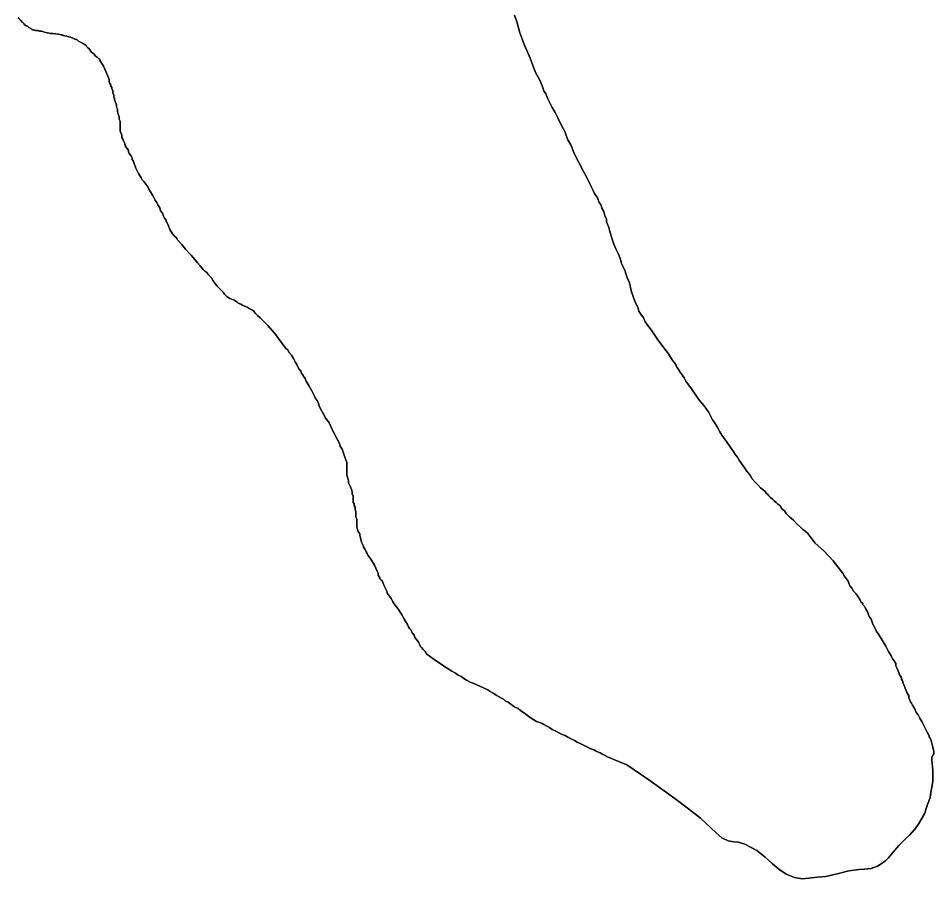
# Model space of a CAD drawing. Header units: inches. Extents: x 11258954 to 11313122, y 3645444 to 3695200.
# Drawn here: x 11285354 to 11286347, y 3675868 to 3676802 of the extents above; entities that cross this region are included whole.
import ezdxf

# ---------------------------------------------------------------- set-up
doc = ezdxf.new("R2010")
doc.units = ezdxf.units.IN
doc.header["$MEASUREMENT"] = 0
doc.layers.add('SchoolBoardDistrict', color=253, linetype='Continuous')

msp = doc.modelspace()

# ---------------------------------------------------------------- linework, layer by layer
at = {"layer": 'SchoolBoardDistrict'}
for points in [[(11285892, 3676805), (11285895, 3676796.75), (11285898, 3676785.75), (11285903, 3676772.5), (11285909, 3676758.5), (11285915, 3676742.75), (11285919, 3676735), (11285922, 3676728.25), (11285924, 3676723), (11285926, 3676719.5), (11285928, 3676715), (11285930, 3676710.5), (11285933, 3676704.75), (11285936, 3676699.5), (11285939, 3676693.5), (11285942, 3676687.5), (11285945, 3676682), (11285947, 3676678), (11285948, 3676674.25), (11285950, 3676669.5), (11285953, 3676664.25), (11285957, 3676654.25), (11285962, 3676645), (11285967, 3676635.25), (11285971, 3676628), (11285974, 3676621.25), (11285977, 3676615.5), (11285979, 3676611.5), (11285982, 3676606.75), (11285984, 3676601.75), (11285986, 3676598.75), (11285987, 3676595.5), (11285989, 3676592), (11285990, 3676587.5), (11285992, 3676583.5), (11285992, 3676583.445), (11285992, 3676580.555), (11285992, 3676580.5), (11285994, 3676575.5), (11285996, 3676569), (11285998, 3676562), (11286000, 3676556.5), (11286002, 3676551.25), (11286005, 3676545.5), (11286007, 3676540.25), (11286008, 3676535.5), (11286010, 3676531.75), (11286012, 3676527), (11286014, 3676521), (11286017, 3676514.5), (11286018, 3676509.5), (11286019, 3676504.75), (11286021, 3676499.5), (11286023, 3676493.5), (11286026, 3676488), (11286027, 3676483.75), (11286029, 3676480.5), (11286032, 3676476.5), (11286034, 3676472), (11286041, 3676462.25), (11286047, 3676453.5), (11286054, 3676443.75), (11286059, 3676437.25), (11286063, 3676431), (11286067, 3676425.75), (11286068, 3676423.5), (11286070, 3676420.5), (11286072, 3676417.5), (11286074, 3676414.5), (11286076, 3676411.25), (11286078, 3676407.75), (11286084, 3676399.5), (11286089, 3676392.5), (11286093, 3676386.75), (11286098, 3676381), (11286103, 3676373.5), (11286107, 3676365.75), (11286109, 3676362.75), (11286111, 3676359.75), (11286113, 3676356.25), (11286115, 3676352.5), (11286117, 3676349), (11286119, 3676346.5), (11286122, 3676342.25), (11286126, 3676336.5), (11286130, 3676330.5), (11286132, 3676327.75), (11286134, 3676325), (11286136, 3676321.75), (11286139, 3676317.25), (11286142, 3676313.25), (11286144, 3676310.25), (11286146, 3676307.75), (11286148, 3676305), (11286150, 3676301.75), (11286153, 3676298.5), (11286156, 3676295.25), (11286159, 3676292), (11286162, 3676289.75), (11286164, 3676287.75), (11286165, 3676286), (11286167, 3676284.5), (11286168, 3676283), (11286170, 3676281.25), (11286172, 3676279.5), (11286174, 3676277.75), (11286176, 3676275.75), (11286178, 3676274), (11286180, 3676272.5), (11286181, 3676271.5), (11286182, 3676269.5), (11286185, 3676266.75), (11286187, 3676264), (11286191, 3676260), (11286195, 3676256.75), (11286199, 3676252.5), (11286202, 3676249.5), (11286205, 3676246.5), (11286207, 3676245), (11286210, 3676242.5), (11286214, 3676237.75), (11286218, 3676232.25), (11286228, 3676223), (11286238, 3676212.75), (11286248, 3676199.75), (11286250, 3676196.25), (11286252, 3676193.25), (11286254, 3676190.5), (11286255, 3676188.5), (11286256, 3676185.5), (11286258, 3676182.75), (11286260, 3676179.75), (11286263, 3676176.75), (11286265, 3676173.5), (11286267, 3676170.5), (11286268, 3676168), (11286270, 3676166.25), (11286270, 3676166.195), (11286270, 3676164.805), (11286270, 3676164.75), (11286272, 3676163), (11286273, 3676161), (11286274, 3676159), (11286275, 3676157.25), (11286276, 3676155), (11286277, 3676152), (11286279, 3676149.25), (11286280, 3676147.25), (11286281, 3676144), (11286283, 3676140), (11286285, 3676136), (11286287, 3676133), (11286289, 3676130), (11286291, 3676126.5), (11286295, 3676120), (11286298, 3676114.25), (11286301, 3676109.5), (11286302, 3676107), (11286304, 3676104), (11286306, 3676101), (11286306, 3676100.945), (11286306, 3676098.805), (11286306, 3676098.75), (11286307, 3676096.5), (11286308, 3676094), (11286309, 3676091.5), (11286310, 3676089), (11286311, 3676087.25), (11286312, 3676085.75), (11286312, 3676085.695), (11286312, 3676084.055), (11286312, 3676084), (11286313, 3676082.25), (11286314, 3676079.75), (11286315, 3676077.25), (11286316, 3676074.5), (11286317, 3676072), (11286318, 3676069.75), (11286319, 3676067.75), (11286320, 3676066), (11286320, 3676065.945), (11286320, 3676063.805), (11286320, 3676063.75), (11286321, 3676061.5), (11286322, 3676059.5), (11286323, 3676058), (11286324, 3676056), (11286325, 3676054.5), (11286325, 3676054.445), (11286325, 3676053.305), (11286325, 3676053.25), (11286326, 3676052.5), (11286327, 3676050.75), (11286328, 3676048), (11286330, 3676045.5), (11286332, 3676041.75), (11286334, 3676038.25), (11286336, 3676034.5), (11286338, 3676030.25), (11286340, 3676026.5), (11286342, 3676022.75), (11286342, 3676022.695), (11286342, 3676021.555), (11286342, 3676021.5), (11286343, 3676020.25), (11286344, 3676018.75), (11286345, 3676014.5), (11286346, 3676010.25), (11286347, 3676005.5), (11286347, 3676005.445), (11286347, 3676004.305), (11286347, 3676004.25), (11286347, 3676004.195), (11286347, 3676003.055), (11286347, 3676003), (11286346, 3676001.5), (11286346, 3676001.445), (11286346, 3676001.305), (11286346, 3676001.25), (11286346, 3676001.195), (11286346, 3676001.055), (11286346, 3676001), (11286346, 3676000.945), (11286346, 3676000.638), (11286346, 3676000.583), (11286346, 3676000.555), (11286346, 3676000.5), (11286345.8345, 3676000.4175), (11286345.1655, 3676000.083), (11286345, 3676000), (11286345, 3675999.945), (11286345, 3675999.9175), (11286345, 3675999.8625), (11286345, 3675996.555), (11286345, 3675996.5), (11286345.0045, 3675996.4455), (11286346, 3675985), (11286346, 3675984.945), (11286346, 3675973.0555), (11286346, 3675973), (11286345, 3675967), (11286344, 3675961), (11286343, 3675955.5), (11286340, 3675947), (11286337, 3675938), (11286331, 3675927.5), (11286326.134, 3675920.6875), (11286326, 3675920.5), (11286325.9685, 3675920.467), (11286321, 3675915.25), (11286316, 3675910.25), (11286309, 3675903.5), (11286303, 3675896.25), (11286298, 3675890.25), (11286295, 3675887.25), (11286291, 3675884.25), (11286286, 3675881.25), (11286279, 3675878.5), (11286272, 3675877.75), (11286266, 3675877.5), (11286255, 3675876), (11286245, 3675873.5), (11286236, 3675871.25), (11286230, 3675870), (11286221, 3675869), (11286211, 3675868), (11286205, 3675867.5), (11286200, 3675868), (11286196, 3675868.75), (11286187, 3675872.5), (11286179, 3675878), (11286172, 3675883.75), (11286164, 3675891), (11286155, 3675898.25), (11286142, 3675905), (11286135, 3675907), (11286130, 3675907.5), (11286124, 3675908.5), (11286117, 3675912), (11286111, 3675917.25), (11286105, 3675922.75), (11286094, 3675933.25), (11286081, 3675943.25), (11286066, 3675954.75), (11286038, 3675975), (11286014, 3675991), (11285992, 3676000), (11285992, 3676000.055), (11285992, 3676000.195), (11285992, 3676000.25), (11285991, 3676001), (11285989, 3676002), (11285987, 3676003), (11285985, 3676004), (11285982, 3676005.25), (11285980, 3676006.25), (11285978, 3676007.25), (11285975, 3676008.5), (11285972, 3676010), (11285969, 3676011.5), (11285967, 3676012.5), (11285964, 3676014), (11285960, 3676015.75), (11285957, 3676017.5), (11285955, 3676018.75), (11285952, 3676020.25), (11285950, 3676021.25), (11285948, 3676022.25), (11285947, 3676023), (11285945, 3676023.75), (11285943, 3676024.5), (11285941, 3676025.5), (11285937, 3676027.5), (11285933, 3676029.5), (11285930, 3676031.5), (11285927, 3676033.25), (11285924, 3676034.75), (11285922, 3676036), (11285919, 3676037), (11285916, 3676038.25), (11285913, 3676040), (11285909, 3676042.5), (11285906, 3676044.75), (11285903, 3676047.25), (11285899, 3676049.75), (11285896, 3676052.25), (11285892, 3676054.25), (11285890, 3676055.5), (11285888, 3676057), (11285885, 3676059), (11285882, 3676060.75), (11285880, 3676062.25), (11285878, 3676063.5), (11285873, 3676066.25), (11285869, 3676069), (11285865, 3676071), (11285863, 3676072.5), (11285859, 3676074.25), (11285855, 3676076.25), (11285851, 3676078), (11285848, 3676079.5), (11285844, 3676081), (11285840, 3676083), (11285837, 3676085), (11285834, 3676087), (11285831, 3676088.5), (11285828, 3676090.5), (11285824, 3676092.75), (11285814, 3676099.25), (11285805, 3676105.5), (11285797, 3676111.25), (11285795, 3676114), (11285793, 3676116.5), (11285791, 3676118.5), (11285790, 3676119.75), (11285789, 3676122), (11285788, 3676124.25), (11285786, 3676127), (11285784, 3676129.25), (11285783, 3676131.75), (11285781, 3676134.5), (11285780, 3676137.25), (11285778, 3676139.25), (11285777, 3676141), (11285776, 3676143.5), (11285774, 3676146.5), (11285772, 3676150), (11285770, 3676153.5), (11285768, 3676156.75), (11285766, 3676159.75), (11285764, 3676162.5), (11285762, 3676165), (11285760, 3676168), (11285758, 3676171.75), (11285755, 3676176), (11285754, 3676177.5), (11285754, 3676177.555), (11285754, 3676178.945), (11285754, 3676179), (11285753, 3676180.5), (11285751, 3676184.75), (11285749, 3676189), (11285748, 3676191.5), (11285747, 3676192), (11285746, 3676193), (11285746, 3676193.055), (11285746, 3676194.195), (11285746, 3676194.25), (11285744, 3676197), (11285744, 3676197.055), (11285744, 3676199.195), (11285744, 3676199.25), (11285743, 3676201.5), (11285740, 3676208), (11285736, 3676214.5), (11285733, 3676218.75), (11285732, 3676220.5), (11285731, 3676222.5), (11285730, 3676225), (11285729, 3676226.25), (11285728, 3676227.5), (11285728, 3676227.555), (11285728, 3676228.445), (11285728, 3676228.5), (11285726, 3676233), (11285725, 3676237.5), (11285724, 3676240.5), (11285724, 3676240.555), (11285724, 3676241.695), (11285724, 3676241.75), (11285723, 3676243.5), (11285722, 3676245.25), (11285721, 3676249.5), (11285721, 3676249.555), (11285721, 3676253.445), (11285721, 3676253.5), (11285721, 3676253.555), (11285721, 3676257.695), (11285721, 3676257.75), (11285720, 3676260), (11285720, 3676260.055), (11285720, 3676262.195), (11285720, 3676262.25), (11285720, 3676262.305), (11285720, 3676263.945), (11285720, 3676264), (11285720, 3676264.055), (11285720, 3676265.945), (11285720, 3676266), (11285719, 3676268.25), (11285719, 3676268.305), (11285719, 3676270.945), (11285719, 3676271), (11285718, 3676272.75), (11285718, 3676272.805), (11285718, 3676274.4445), (11285718, 3676274.5), (11285717, 3676276), (11285717, 3676276.055), (11285717, 3676279.4445), (11285717, 3676279.5), (11285717, 3676279.555), (11285717, 3676282.6945), (11285717, 3676282.75), (11285716, 3676285.5), (11285716, 3676285.555), (11285716, 3676287.4445), (11285716, 3676287.5), (11285715, 3676290), (11285714, 3676293), (11285713, 3676295.25), (11285712, 3676297.25), (11285712, 3676297.3055), (11285712, 3676299.445), (11285712, 3676299.5), (11285711, 3676302.5), (11285710, 3676305.75), (11285710, 3676305.805), (11285710, 3676307.945), (11285710, 3676308), (11285710, 3676308.055), (11285710, 3676308.945), (11285710, 3676309), (11285710, 3676309.055), (11285710, 3676310.445), (11285710, 3676310.5), (11285710, 3676310.555), (11285710, 3676312.445), (11285710, 3676312.5), (11285710, 3676312.555), (11285710, 3676319.195), (11285710, 3676319.25), (11285708, 3676325), (11285706, 3676330.5), (11285705, 3676334), (11285703, 3676337.25), (11285702, 3676340), (11285699, 3676346.25), (11285695, 3676353.75), (11285691, 3676362.25), (11285689, 3676365), (11285687, 3676367.5), (11285686, 3676370), (11285683, 3676375), (11285680, 3676380.5), (11285679, 3676384.5), (11285678, 3676386.5), (11285676, 3676389), (11285675, 3676391.5), (11285672, 3676397.25), (11285669, 3676402.25), (11285666, 3676407.5), (11285665, 3676410.5), (11285663, 3676413), (11285662, 3676414.75), (11285661, 3676416.5), (11285660, 3676418.5), (11285658, 3676421), (11285656, 3676425), (11285654, 3676428.5), (11285652, 3676432.25), (11285650, 3676435.75), (11285647, 3676439), (11285646, 3676441.5), (11285644, 3676443.25), (11285642, 3676445.5), (11285640, 3676448.5), (11285632, 3676459.5), (11285624, 3676468.5), (11285616, 3676476.5), (11285613, 3676479), (11285611, 3676481.25), (11285610, 3676482.5), (11285609, 3676483.5), (11285607, 3676485), (11285604, 3676486.5), (11285602, 3676488), (11285599, 3676489), (11285597, 3676490.25), (11285595, 3676491.25), (11285592, 3676492.5), (11285591, 3676493.5), (11285590, 3676494.25), (11285588, 3676495.5), (11285586, 3676496.5), (11285584, 3676497), (11285583, 3676497.5), (11285582, 3676498.25), (11285580, 3676499.5), (11285578, 3676501.25), (11285577, 3676502.5), (11285576, 3676504.25), (11285574, 3676506), (11285572, 3676508.25), (11285569, 3676511), (11285567, 3676513.75), (11285565, 3676516.75), (11285563, 3676520), (11285560, 3676523), (11285559, 3676524.5), (11285558, 3676525.5), (11285556, 3676527.25), (11285554, 3676529), (11285551, 3676532.75), (11285548, 3676536.25), (11285545, 3676539.75), (11285543, 3676542.25), (11285541, 3676544.5), (11285539, 3676546.5), (11285535, 3676551), (11285531, 3676556), (11285526, 3676561.5), (11285525.5, 3676562.5), (11285525, 3676563.5), (11285523, 3676565.25), (11285521, 3676567.5), (11285518, 3676572.5), (11285516, 3676577.5), (11285514, 3676581.25), (11285514, 3676581.305), (11285514, 3676582.445), (11285514, 3676582.5), (11285512, 3676584.5), (11285511, 3676586.75), (11285510, 3676590), (11285508, 3676592.75), (11285507, 3676595.75), (11285505, 3676599), (11285504, 3676601.75), (11285502, 3676604), (11285501, 3676606.5), (11285499, 3676609.75), (11285497, 3676613.25), (11285495, 3676616), (11285494, 3676618.75), (11285492, 3676621.5), (11285490, 3676624), (11285488, 3676626.25), (11285487, 3676628.5), (11285484, 3676633.25), (11285481, 3676639), (11285479, 3676645), (11285478, 3676646.75), (11285477, 3676648.25), (11285477, 3676648.305), (11285477, 3676649.695), (11285477, 3676649.75), (11285476, 3676652.25), (11285474, 3676654.75), (11285473, 3676656.5), (11285473, 3676656.555), (11285473, 3676657.945), (11285473, 3676658), (11285472, 3676660), (11285470, 3676662.5), (11285470, 3676662.555), (11285470, 3676663.445), (11285470, 3676663.5), (11285469, 3676664.75), (11285469, 3676664.805), (11285469, 3676665.695), (11285469, 3676665.75), (11285468, 3676668), (11285467, 3676670.5), (11285466, 3676672.25), (11285466, 3676672.305), (11285466, 3676673.195), (11285466, 3676673.25), (11285466, 3676673.305), (11285466, 3676674.695), (11285466, 3676674.75), (11285465, 3676676.5), (11285464, 3676679), (11285464, 3676679.055), (11285464, 3676681.445), (11285464, 3676681.5), (11285464, 3676681.555), (11285464, 3676684.195), (11285464, 3676684.25), (11285464, 3676684.305), (11285464, 3676686.945), (11285464, 3676687), (11285464, 3676687.055), (11285464, 3676689.945), (11285464, 3676690), (11285463, 3676692), (11285463, 3676692.055), (11285463, 3676694.445), (11285463, 3676694.5), (11285462, 3676697.5), (11285461, 3676700.5), (11285461, 3676700.555), (11285461, 3676702.945), (11285461, 3676703), (11285460, 3676705), (11285460, 3676705.055), (11285460, 3676707.445), (11285460, 3676707.5), (11285459, 3676710.5), (11285458, 3676713), (11285458, 3676713.055), (11285458, 3676714.695), (11285458, 3676714.75), (11285457, 3676715.5), (11285457, 3676715.555), (11285457, 3676716.695), (11285457, 3676716.75), (11285457, 3676716.805), (11285457, 3676718.195), (11285457, 3676718.25), (11285456, 3676720.75), (11285456, 3676720.805), (11285456, 3676722.945), (11285456, 3676723), (11285455, 3676725.25), (11285455, 3676725.305), (11285455, 3676726.445), (11285455, 3676726.5), (11285454, 3676728), (11285454, 3676728.055), (11285454, 3676728.945), (11285454, 3676729), (11285453, 3676730.75), (11285452, 3676733), (11285452, 3676733.055), (11285452, 3676735.195), (11285452, 3676735.25), (11285449, 3676743), (11285446, 3676749.75), (11285442, 3676756), (11285442, 3676756.055), (11285442, 3676756.945), (11285442, 3676757), (11285441, 3676757.5), (11285440, 3676758.25), (11285439, 3676759.5), (11285437, 3676761), (11285436, 3676762.5), (11285434, 3676764), (11285433, 3676765), (11285432, 3676766.25), (11285431, 3676767.5), (11285430, 3676768.75), (11285429, 3676769.5), (11285428, 3676770.75), (11285427, 3676772), (11285425, 3676773.5), (11285423, 3676774.75), (11285421, 3676775.75), (11285419, 3676776.75), (11285418, 3676777.5), (11285417, 3676778.5), (11285416, 3676778.75), (11285415, 3676779), (11285415, 3676779.055), (11285415, 3676779.1945), (11285415, 3676779.25), (11285414, 3676779.5), (11285412, 3676780.5), (11285410, 3676781), (11285408, 3676781.5), (11285406, 3676782.25), (11285404, 3676782.75), (11285403, 3676783), (11285402, 3676783), (11285401, 3676783.5), (11285400, 3676783.5), (11285397, 3676784.25), (11285394, 3676784.75), (11285391, 3676785), (11285389, 3676785), (11285388, 3676785.25), (11285387, 3676785.5), (11285385, 3676785.75), (11285383, 3676786.25), (11285381, 3676786.75), (11285380, 3676787.25), (11285379, 3676787.5), (11285377, 3676787.75), (11285376, 3676788), (11285375, 3676788), (11285375, 3676788.0555), (11285375, 3676788.195), (11285375, 3676788.25), (11285374, 3676788.5), (11285372, 3676788.5), (11285371, 3676788.75), (11285370, 3676789), (11285369, 3676789.25), (11285369, 3676789.3055), (11285369, 3676789.445), (11285369, 3676789.5), (11285368, 3676789.5), (11285367, 3676790.5), (11285365, 3676791.75), (11285364, 3676792.75), (11285363, 3676793), (11285363, 3676793.0555), (11285363, 3676793.445), (11285363, 3676793.5), (11285362, 3676793.5), (11285361, 3676794.25), (11285360, 3676795), (11285360, 3676795.0555), (11285360, 3676795.445), (11285360, 3676795.5), (11285359, 3676796.25), (11285358, 3676797.25), (11285357, 3676798.25), (11285357, 3676798.305), (11285357, 3676798.695), (11285357, 3676798.75), (11285356, 3676799.25), (11285356, 3676799.305), (11285356, 3676799.695), (11285356, 3676799.75), (11285354, 3676801.5), (11285353.5, 3676802.5)], [(11285353.5, 3676802.5), (11285354, 3676801.5), (11285356, 3676799.75), (11285356, 3676799.695), (11285356, 3676799.305), (11285356, 3676799.25), (11285357, 3676798.75), (11285357, 3676798.695), (11285357, 3676798.305), (11285357, 3676798.25), (11285358, 3676797.25), (11285359, 3676796.25), (11285360, 3676795.5), (11285360, 3676795.445), (11285360, 3676795.0555), (11285360, 3676795), (11285361, 3676794.25), (11285362, 3676793.5), (11285363, 3676793.5), (11285363, 3676793.445), (11285363, 3676793.0555), (11285363, 3676793), (11285364, 3676792.75), (11285365, 3676791.75), (11285367, 3676790.5), (11285368, 3676789.5), (11285369, 3676789.5), (11285369, 3676789.445), (11285369, 3676789.3055), (11285369, 3676789.25), (11285370, 3676789), (11285371, 3676788.75), (11285372, 3676788.5), (11285374, 3676788.5), (11285375, 3676788.25), (11285375, 3676788.195), (11285375, 3676788.0555), (11285375, 3676788), (11285376, 3676788), (11285377, 3676787.75), (11285379, 3676787.5), (11285380, 3676787.25), (11285381, 3676786.75), (11285383, 3676786.25), (11285385, 3676785.75), (11285387, 3676785.5), (11285388, 3676785.25), (11285389, 3676785), (11285391, 3676785), (11285394, 3676784.75), (11285397, 3676784.25), (11285400, 3676783.5), (11285401, 3676783.5), (11285402, 3676783), (11285403, 3676783), (11285404, 3676782.75), (11285406, 3676782.25), (11285408, 3676781.5), (11285410, 3676781), (11285412, 3676780.5), (11285414, 3676779.5), (11285415, 3676779.25), (11285415, 3676779.1945), (11285415, 3676779.055), (11285415, 3676779), (11285416, 3676778.75), (11285417, 3676778.5), (11285418, 3676777.5), (11285419, 3676776.75), (11285421, 3676775.75), (11285423, 3676774.75), (11285425, 3676773.5), (11285427, 3676772), (11285428, 3676770.75), (11285429, 3676769.5), (11285430, 3676768.75), (11285431, 3676767.5), (11285432, 3676766.25), (11285433, 3676765), (11285434, 3676764), (11285436, 3676762.5), (11285437, 3676761), (11285439, 3676759.5), (11285440, 3676758.25), (11285441, 3676757.5), (11285442, 3676757), (11285442, 3676756.945), (11285442, 3676756.055), (11285442, 3676756), (11285446, 3676749.75), (11285449, 3676743), (11285452, 3676735.25), (11285452, 3676735.195), (11285452, 3676733.055), (11285452, 3676733), (11285453, 3676730.75), (11285454, 3676729), (11285454, 3676728.945), (11285454, 3676728.055), (11285454, 3676728), (11285455, 3676726.5), (11285455, 3676726.445), (11285455, 3676725.305), (11285455, 3676725.25), (11285456, 3676723), (11285456, 3676722.945), (11285456, 3676720.805), (11285456, 3676720.75), (11285457, 3676718.25), (11285457, 3676718.195), (11285457, 3676716.805), (11285457, 3676716.75), (11285457, 3676716.695), (11285457, 3676715.555), (11285457, 3676715.5), (11285458, 3676714.75), (11285458, 3676714.695), (11285458, 3676713.055), (11285458, 3676713), (11285459, 3676710.5), (11285460, 3676707.5), (11285460, 3676707.445), (11285460, 3676705.055), (11285460, 3676705), (11285461, 3676703), (11285461, 3676702.945), (11285461, 3676700.555), (11285461, 3676700.5), (11285462, 3676697.5), (11285463, 3676694.5), (11285463, 3676694.445), (11285463, 3676692.055), (11285463, 3676692), (11285464, 3676690), (11285464, 3676689.945), (11285464, 3676687.055), (11285464, 3676687), (11285464, 3676686.945), (11285464, 3676684.305), (11285464, 3676684.25), (11285464, 3676684.195), (11285464, 3676681.555), (11285464, 3676681.5), (11285464, 3676681.445), (11285464, 3676679.055), (11285464, 3676679), (11285465, 3676676.5), (11285466, 3676674.75), (11285466, 3676674.695), (11285466, 3676673.305), (11285466, 3676673.25), (11285466, 3676673.195), (11285466, 3676672.305), (11285466, 3676672.25), (11285467, 3676670.5), (11285468, 3676668), (11285469, 3676665.75), (11285469, 3676665.695), (11285469, 3676664.805), (11285469, 3676664.75), (11285470, 3676663.5), (11285470, 3676663.445), (11285470, 3676662.555), (11285470, 3676662.5), (11285472, 3676660), (11285473, 3676658), (11285473, 3676657.945), (11285473, 3676656.555), (11285473, 3676656.5), (11285474, 3676654.75), (11285476, 3676652.25), (11285477, 3676649.75), (11285477, 3676649.695), (11285477, 3676648.305), (11285477, 3676648.25), (11285478, 3676646.75), (11285479, 3676645), (11285481, 3676639), (11285484, 3676633.25), (11285487, 3676628.5), (11285488, 3676626.25), (11285490, 3676624), (11285492, 3676621.5), (11285494, 3676618.75), (11285495, 3676616), (11285497, 3676613.25), (11285499, 3676609.75), (11285501, 3676606.5), (11285502, 3676604), (11285504, 3676601.75), (11285505, 3676599), (11285507, 3676595.75), (11285508, 3676592.75), (11285510, 3676590), (11285511, 3676586.75), (11285512, 3676584.5), (11285514, 3676582.5), (11285514, 3676582.445), (11285514, 3676581.305), (11285514, 3676581.25), (11285516, 3676577.5), (11285518, 3676572.5), (11285521, 3676567.5), (11285523, 3676565.25), (11285525, 3676563.5), (11285525.5, 3676562.5), (11285526, 3676561.5), (11285531, 3676556), (11285535, 3676551), (11285539, 3676546.5), (11285541, 3676544.5), (11285543, 3676542.25), (11285545, 3676539.75), (11285548, 3676536.25), (11285551, 3676532.75), (11285554, 3676529), (11285556, 3676527.25), (11285558, 3676525.5), (11285559, 3676524.5), (11285560, 3676523), (11285563, 3676520), (11285565, 3676516.75), (11285567, 3676513.75), (11285569, 3676511), (11285572, 3676508.25), (11285574, 3676506), (11285576, 3676504.25), (11285577, 3676502.5), (11285578, 3676501.25), (11285580, 3676499.5), (11285582, 3676498.25), (11285583, 3676497.5), (11285584, 3676497), (11285586, 3676496.5), (11285588, 3676495.5), (11285590, 3676494.25), (11285591, 3676493.5), (11285592, 3676492.5), (11285595, 3676491.25), (11285597, 3676490.25), (11285599, 3676489), (11285602, 3676488), (11285604, 3676486.5), (11285607, 3676485), (11285609, 3676483.5), (11285610, 3676482.5), (11285611, 3676481.25), (11285613, 3676479), (11285616, 3676476.5), (11285624, 3676468.5), (11285632, 3676459.5), (11285640, 3676448.5), (11285642, 3676445.5), (11285644, 3676443.25), (11285646, 3676441.5), (11285647, 3676439), (11285650, 3676435.75), (11285652, 3676432.25), (11285654, 3676428.5), (11285656, 3676425), (11285658, 3676421), (11285660, 3676418.5), (11285661, 3676416.5), (11285662, 3676414.75), (11285663, 3676413), (11285665, 3676410.5), (11285666, 3676407.5), (11285669, 3676402.25), (11285672, 3676397.25), (11285675, 3676391.5), (11285676, 3676389), (11285678, 3676386.5), (11285679, 3676384.5), (11285680, 3676380.5), (11285683, 3676375), (11285686, 3676370), (11285687, 3676367.5), (11285689, 3676365), (11285691, 3676362.25), (11285695, 3676353.75), (11285699, 3676346.25), (11285702, 3676340), (11285703, 3676337.25), (11285705, 3676334), (11285706, 3676330.5), (11285708, 3676325), (11285710, 3676319.25), (11285710, 3676319.195), (11285710, 3676312.555), (11285710, 3676312.5), (11285710, 3676312.445), (11285710, 3676310.555), (11285710, 3676310.5), (11285710, 3676310.445), (11285710, 3676309.055), (11285710, 3676309), (11285710, 3676308.945), (11285710, 3676308.055), (11285710, 3676308), (11285710, 3676307.945), (11285710, 3676305.805), (11285710, 3676305.75), (11285711, 3676302.5), (11285712, 3676299.5), (11285712, 3676299.445), (11285712, 3676297.3055), (11285712, 3676297.25), (11285713, 3676295.25), (11285714, 3676293), (11285715, 3676290), (11285716, 3676287.5), (11285716, 3676287.4445), (11285716, 3676285.555), (11285716, 3676285.5), (11285717, 3676282.75), (11285717, 3676282.6945), (11285717, 3676279.555), (11285717, 3676279.5), (11285717, 3676279.4445), (11285717, 3676276.055), (11285717, 3676276), (11285718, 3676274.5), (11285718, 3676274.4445), (11285718, 3676272.805), (11285718, 3676272.75), (11285719, 3676271), (11285719, 3676270.945), (11285719, 3676268.305), (11285719, 3676268.25), (11285720, 3676266), (11285720, 3676265.945), (11285720, 3676264.055), (11285720, 3676264), (11285720, 3676263.945), (11285720, 3676262.305), (11285720, 3676262.25), (11285720, 3676262.195), (11285720, 3676260.055), (11285720, 3676260), (11285721, 3676257.75), (11285721, 3676257.695), (11285721, 3676253.555), (11285721, 3676253.5), (11285721, 3676253.445), (11285721, 3676249.555), (11285721, 3676249.5), (11285722, 3676245.25), (11285723, 3676243.5), (11285724, 3676241.75), (11285724, 3676241.695), (11285724, 3676240.555), (11285724, 3676240.5), (11285725, 3676237.5), (11285726, 3676233), (11285728, 3676228.5), (11285728, 3676228.445), (11285728, 3676227.555), (11285728, 3676227.5), (11285729, 3676226.25), (11285730, 3676225), (11285731, 3676222.5), (11285732, 3676220.5), (11285733, 3676218.75), (11285736, 3676214.5), (11285740, 3676208), (11285743, 3676201.5), (11285744, 3676199.25), (11285744, 3676199.195), (11285744, 3676197.055), (11285744, 3676197), (11285746, 3676194.25), (11285746, 3676194.195), (11285746, 3676193.055), (11285746, 3676193), (11285747, 3676192), (11285748, 3676191.5), (11285749, 3676189), (11285751, 3676184.75), (11285753, 3676180.5), (11285754, 3676179), (11285754, 3676178.945), (11285754, 3676177.555), (11285754, 3676177.5), (11285755, 3676176), (11285758, 3676171.75), (11285760, 3676168), (11285762, 3676165), (11285764, 3676162.5), (11285766, 3676159.75), (11285768, 3676156.75), (11285770, 3676153.5), (11285772, 3676150), (11285774, 3676146.5), (11285776, 3676143.5), (11285777, 3676141), (11285778, 3676139.25), (11285780, 3676137.25), (11285781, 3676134.5), (11285783, 3676131.75), (11285784, 3676129.25), (11285786, 3676127), (11285788, 3676124.25), (11285789, 3676122), (11285790, 3676119.75), (11285791, 3676118.5), (11285793, 3676116.5), (11285795, 3676114), (11285797, 3676111.25), (11285805, 3676105.5), (11285814, 3676099.25), (11285824, 3676092.75), (11285828, 3676090.5), (11285831, 3676088.5), (11285834, 3676087), (11285837, 3676085), (11285840, 3676083), (11285844, 3676081), (11285848, 3676079.5), (11285851, 3676078), (11285855, 3676076.25), (11285859, 3676074.25), (11285863, 3676072.5), (11285865, 3676071), (11285869, 3676069), (11285873, 3676066.25), (11285878, 3676063.5), (11285880, 3676062.25), (11285882, 3676060.75), (11285885, 3676059), (11285888, 3676057), (11285890, 3676055.5), (11285892, 3676054.25), (11285896, 3676052.25), (11285899, 3676049.75), (11285903, 3676047.25), (11285906, 3676044.75), (11285909, 3676042.5), (11285913, 3676040), (11285916, 3676038.25), (11285919, 3676037), (11285922, 3676036), (11285924, 3676034.75), (11285927, 3676033.25), (11285930, 3676031.5), (11285933, 3676029.5), (11285937, 3676027.5), (11285941, 3676025.5), (11285943, 3676024.5), (11285945, 3676023.75), (11285947, 3676023), (11285948, 3676022.25), (11285950, 3676021.25), (11285952, 3676020.25), (11285955, 3676018.75), (11285957, 3676017.5), (11285960, 3676015.75), (11285964, 3676014), (11285967, 3676012.5), (11285969, 3676011.5), (11285972, 3676010), (11285975, 3676008.5), (11285978, 3676007.25), (11285980, 3676006.25), (11285982, 3676005.25), (11285985, 3676004), (11285987, 3676003), (11285989, 3676002), (11285991, 3676001), (11285992, 3676000.25), (11285992, 3676000.195), (11285992, 3676000.055), (11285992, 3676000), (11286014, 3675991), (11286038, 3675975), (11286066, 3675954.75), (11286081, 3675943.25), (11286094, 3675933.25), (11286105, 3675922.75), (11286111, 3675917.25), (11286117, 3675912), (11286124, 3675908.5), (11286130, 3675907.5), (11286135, 3675907), (11286142, 3675905), (11286155, 3675898.25), (11286164, 3675891), (11286172, 3675883.75), (11286179, 3675878), (11286187, 3675872.5), (11286196, 3675868.75), (11286200, 3675868), (11286205, 3675867.5), (11286211, 3675868), (11286221, 3675869), (11286230, 3675870), (11286236, 3675871.25), (11286245, 3675873.5), (11286255, 3675876), (11286266, 3675877.5), (11286272, 3675877.75), (11286279, 3675878.5), (11286286, 3675881.25), (11286291, 3675884.25), (11286295, 3675887.25), (11286298, 3675890.25), (11286303, 3675896.25), (11286309, 3675903.5), (11286316, 3675910.25), (11286321, 3675915.25), (11286325.9685, 3675920.467), (11286326, 3675920.5), (11286326.134, 3675920.6875), (11286331, 3675927.5), (11286337, 3675938), (11286340, 3675947), (11286343, 3675955.5), (11286344, 3675961), (11286345, 3675967), (11286346, 3675973), (11286346, 3675973.0555), (11286346, 3675984.945), (11286346, 3675985), (11286345.0045, 3675996.4455), (11286345, 3675996.5), (11286345, 3675996.555), (11286345, 3675999.8625), (11286345, 3675999.9175), (11286345, 3675999.945), (11286345, 3676000), (11286345.1655, 3676000.083), (11286345.8345, 3676000.4175), (11286346, 3676000.5), (11286346, 3676000.555), (11286346, 3676000.583), (11286346, 3676000.638), (11286346, 3676000.945), (11286346, 3676001), (11286346, 3676001.055), (11286346, 3676001.195), (11286346, 3676001.25), (11286346, 3676001.305), (11286346, 3676001.445), (11286346, 3676001.5), (11286347, 3676003), (11286347, 3676003.055), (11286347, 3676004.195), (11286347, 3676004.25), (11286347, 3676004.305), (11286347, 3676005.445), (11286347, 3676005.5), (11286346, 3676010.25), (11286345, 3676014.5), (11286344, 3676018.75), (11286343, 3676020.25), (11286342, 3676021.5), (11286342, 3676021.555), (11286342, 3676022.695), (11286342, 3676022.75), (11286340, 3676026.5), (11286338, 3676030.25), (11286336, 3676034.5), (11286334, 3676038.25), (11286332, 3676041.75), (11286330, 3676045.5), (11286328, 3676048), (11286327, 3676050.75), (11286326, 3676052.5), (11286325, 3676053.25), (11286325, 3676053.305), (11286325, 3676054.445), (11286325, 3676054.5), (11286324, 3676056), (11286323, 3676058), (11286322, 3676059.5), (11286321, 3676061.5), (11286320, 3676063.75), (11286320, 3676063.805), (11286320, 3676065.945), (11286320, 3676066), (11286319, 3676067.75), (11286318, 3676069.75), (11286317, 3676072), (11286316, 3676074.5), (11286315, 3676077.25), (11286314, 3676079.75), (11286313, 3676082.25), (11286312, 3676084), (11286312, 3676084.055), (11286312, 3676085.695), (11286312, 3676085.75), (11286311, 3676087.25), (11286310, 3676089), (11286309, 3676091.5), (11286308, 3676094), (11286307, 3676096.5), (11286306, 3676098.75), (11286306, 3676098.805), (11286306, 3676100.945), (11286306, 3676101), (11286304, 3676104), (11286302, 3676107), (11286301, 3676109.5), (11286298, 3676114.25), (11286295, 3676120), (11286291, 3676126.5), (11286289, 3676130), (11286287, 3676133), (11286285, 3676136), (11286283, 3676140), (11286281, 3676144), (11286280, 3676147.25), (11286279, 3676149.25), (11286277, 3676152), (11286276, 3676155), (11286275, 3676157.25), (11286274, 3676159), (11286273, 3676161), (11286272, 3676163), (11286270, 3676164.75), (11286270, 3676164.805), (11286270, 3676166.195), (11286270, 3676166.25), (11286268, 3676168), (11286267, 3676170.5), (11286265, 3676173.5), (11286263, 3676176.75), (11286260, 3676179.75), (11286258, 3676182.75), (11286256, 3676185.5), (11286255, 3676188.5), (11286254, 3676190.5), (11286252, 3676193.25), (11286250, 3676196.25), (11286248, 3676199.75), (11286238, 3676212.75), (11286228, 3676223), (11286218, 3676232.25), (11286214, 3676237.75), (11286210, 3676242.5), (11286207, 3676245), (11286205, 3676246.5), (11286202, 3676249.5), (11286199, 3676252.5), (11286195, 3676256.75), (11286191, 3676260), (11286187, 3676264), (11286185, 3676266.75), (11286182, 3676269.5), (11286181, 3676271.5), (11286180, 3676272.5), (11286178, 3676274), (11286176, 3676275.75), (11286174, 3676277.75), (11286172, 3676279.5), (11286170, 3676281.25), (11286168, 3676283), (11286167, 3676284.5), (11286165, 3676286), (11286164, 3676287.75), (11286162, 3676289.75), (11286159, 3676292), (11286156, 3676295.25), (11286153, 3676298.5), (11286150, 3676301.75), (11286148, 3676305), (11286146, 3676307.75), (11286144, 3676310.25), (11286142, 3676313.25), (11286139, 3676317.25), (11286136, 3676321.75), (11286134, 3676325), (11286132, 3676327.75), (11286130, 3676330.5), (11286126, 3676336.5), (11286122, 3676342.25), (11286119, 3676346.5), (11286117, 3676349), (11286115, 3676352.5), (11286113, 3676356.25), (11286111, 3676359.75), (11286109, 3676362.75), (11286107, 3676365.75), (11286103, 3676373.5), (11286098, 3676381), (11286093, 3676386.75), (11286089, 3676392.5), (11286084, 3676399.5), (11286078, 3676407.75), (11286076, 3676411.25), (11286074, 3676414.5), (11286072, 3676417.5), (11286070, 3676420.5), (11286068, 3676423.5), (11286067, 3676425.75), (11286063, 3676431), (11286059, 3676437.25), (11286054, 3676443.75), (11286047, 3676453.5), (11286041, 3676462.25), (11286034, 3676472), (11286032, 3676476.5), (11286029, 3676480.5), (11286027, 3676483.75), (11286026, 3676488), (11286023, 3676493.5), (11286021, 3676499.5), (11286019, 3676504.75), (11286018, 3676509.5), (11286017, 3676514.5), (11286014, 3676521), (11286012, 3676527), (11286010, 3676531.75), (11286008, 3676535.5), (11286007, 3676540.25), (11286005, 3676545.5), (11286002, 3676551.25), (11286000, 3676556.5), (11285998, 3676562), (11285996, 3676569), (11285994, 3676575.5), (11285992, 3676580.5), (11285992, 3676580.555), (11285992, 3676583.445), (11285992, 3676583.5), (11285990, 3676587.5), (11285989, 3676592), (11285987, 3676595.5), (11285986, 3676598.75), (11285984, 3676601.75), (11285982, 3676606.75), (11285979, 3676611.5), (11285977, 3676615.5), (11285974, 3676621.25), (11285971, 3676628), (11285967, 3676635.25), (11285962, 3676645), (11285957, 3676654.25), (11285953, 3676664.25), (11285950, 3676669.5), (11285948, 3676674.25), (11285947, 3676678), (11285945, 3676682), (11285942, 3676687.5), (11285939, 3676693.5), (11285936, 3676699.5), (11285933, 3676704.75), (11285930, 3676710.5), (11285928, 3676715), (11285926, 3676719.5), (11285924, 3676723), (11285922, 3676728.25), (11285919, 3676735), (11285915, 3676742.75), (11285909, 3676758.5), (11285903, 3676772.5), (11285898, 3676785.75), (11285895, 3676796.75), (11285892, 3676805)]]:
    msp.add_lwpolyline(points, dxfattribs=at)

doc.saveas('drawing.dxf')
